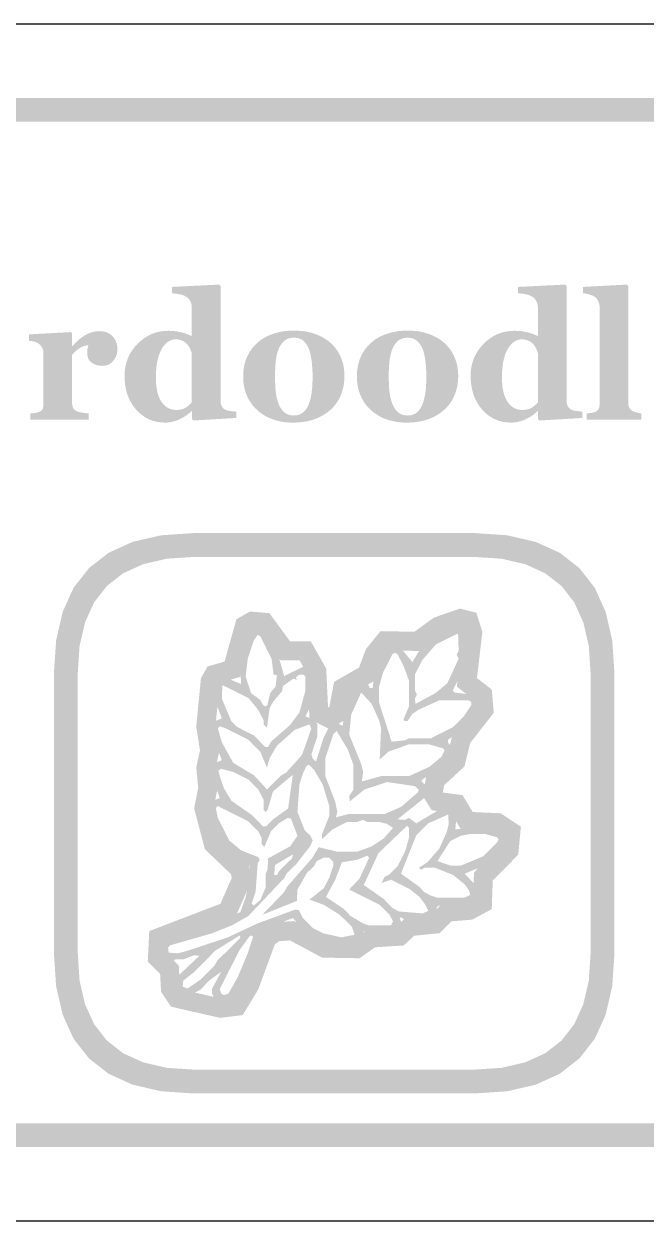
# Model space of a CAD drawing. Header units: millimetres. Extents: x 6 to 441, y 6 to 299.
# Drawn here: x 164.8 to 175.23, y 45.96 to 66.04 of the extents above; entities that cross this region are included whole.
import ezdxf

# ---------------------------------------------------------------- set-up
doc = ezdxf.new("R2010")
doc.units = ezdxf.units.MM
doc.layers.add('CUT', color=1, linetype='Continuous')
doc.layers.add('RASTER', color=7, linetype='Continuous')

msp = doc.modelspace()

# ---------------------------------------------------------------- hatches: boundary and pattern name
at = {"layer": 'RASTER'}
h = msp.add_hatch(color=7, dxfattribs=at)
h.paths.add_polyline_path([(139.2, 62.6), (139.234, 63.116), (139.337, 63.563), (139.509, 63.941), (139.75, 64.25), (140.059, 64.491), (140.438, 64.662), (140.884, 64.766), (141.4, 64.8), (198.6, 64.8), (199.116, 64.766), (199.563, 64.663), (199.941, 64.491), (200.25, 64.25), (200.491, 63.941), (200.663, 63.563), (200.766, 63.116), (200.8, 62.6), (200.8, 49.4), (200.766, 48.884), (200.663, 48.438), (200.491, 48.059), (200.25, 47.75), (199.941, 47.509), (199.563, 47.337), (199.116, 47.234), (198.6, 47.2), (141.4, 47.2), (140.884, 47.234), (140.438, 47.337), (140.059, 47.509), (139.75, 47.75), (139.509, 48.059), (139.337, 48.438), (139.234, 48.884), (139.2, 49.4)])
h.paths.add_polyline_path([(139.6, 62.6), (139.6, 49.4), (139.628, 48.978), (139.712, 48.613), (139.853, 48.303), (140.05, 48.05), (140.303, 47.853), (140.613, 47.713), (140.978, 47.628), (141.4, 47.6), (198.6, 47.6), (199.022, 47.628), (199.388, 47.713), (199.697, 47.853), (199.95, 48.05), (200.147, 48.303), (200.288, 48.613), (200.372, 48.978), (200.4, 49.4), (200.4, 62.6), (200.372, 63.022), (200.288, 63.387), (200.147, 63.697), (199.95, 63.95), (199.697, 64.147), (199.388, 64.288), (199.022, 64.372), (198.6, 64.4), (141.4, 64.4), (140.978, 64.372), (140.613, 64.288), (140.303, 64.147), (140.05, 63.95), (139.853, 63.697), (139.712, 63.387), (139.628, 63.022), (139.6, 62.6)], flags=0)
h = msp.add_hatch(color=7, dxfattribs=at)
h.paths.add_polyline_path([(168.359, 59.431), (167.637, 59.388), (167.615, 59.409), (167.615, 59.544), (167.605, 59.546), (167.586, 59.527), (167.566, 59.509), (167.544, 59.491), (167.521, 59.474), (167.496, 59.457), (167.469, 59.441), (167.441, 59.426), (167.411, 59.411), (167.38, 59.397), (167.35, 59.386), (167.319, 59.376), (167.288, 59.368), (167.257, 59.361), (167.226, 59.357), (167.195, 59.354), (167.164, 59.353), (167.092, 59.357), (167.023, 59.367), (166.957, 59.384), (166.894, 59.408), (166.835, 59.439), (166.779, 59.477), (166.726, 59.521), (166.676, 59.573), (166.631, 59.63), (166.592, 59.691), (166.559, 59.756), (166.532, 59.825), (166.511, 59.898), (166.496, 59.975), (166.487, 60.056), (166.484, 60.141), (166.488, 60.217), (166.498, 60.29), (166.515, 60.361), (166.538, 60.428), (166.568, 60.493), (166.605, 60.555), (166.649, 60.615), (166.699, 60.671), (166.754, 60.723), (166.812, 60.768), (166.873, 60.806), (166.936, 60.837), (167.002, 60.862), (167.072, 60.879), (167.143, 60.889), (167.218, 60.893), (167.248, 60.892), (167.277, 60.891), (167.306, 60.889), (167.335, 60.886), (167.363, 60.882), (167.39, 60.877), (167.417, 60.872), (167.444, 60.866), (167.47, 60.859), (167.494, 60.851), (167.517, 60.844), (167.539, 60.836), (167.559, 60.828), (167.578, 60.82), (167.596, 60.811), (167.612, 60.802), (167.612, 61.281), (167.612, 61.294), (167.611, 61.308), (167.609, 61.321), (167.607, 61.333), (167.604, 61.346), (167.6, 61.358), (167.595, 61.371), (167.59, 61.383), (167.585, 61.394), (167.578, 61.405), (167.572, 61.415), (167.565, 61.425), (167.557, 61.434), (167.549, 61.442), (167.541, 61.45), (167.532, 61.457), (167.52, 61.464), (167.508, 61.472), (167.494, 61.478), (167.481, 61.484), (167.466, 61.49), (167.451, 61.495), (167.435, 61.499), (167.418, 61.503), (167.401, 61.506), (167.384, 61.509), (167.367, 61.512), (167.35, 61.515), (167.333, 61.517), (167.316, 61.519), (167.298, 61.521), (167.281, 61.523), (167.281, 61.629), (168.072, 61.668), (168.094, 61.644), (168.094, 59.724), (168.095, 59.71), (168.095, 59.697), (168.097, 59.684), (168.099, 59.672), (168.101, 59.661), (168.105, 59.65), (168.108, 59.64), (168.113, 59.63), (168.117, 59.621), (168.123, 59.612), (168.129, 59.604), (168.137, 59.596), (168.144, 59.589), (168.153, 59.582), (168.162, 59.576), (168.172, 59.57), (168.18, 59.566), (168.189, 59.562), (168.199, 59.559), (168.21, 59.556), (168.221, 59.553), (168.234, 59.551), (168.248, 59.548), (168.262, 59.546), (168.276, 59.545), (168.29, 59.543), (168.303, 59.542), (168.316, 59.541), (168.328, 59.54), (168.339, 59.539), (168.35, 59.538), (168.359, 59.538)])
h.paths.add_polyline_path([(167.612, 59.692), (167.612, 60.519), (167.61, 60.528), (167.607, 60.536), (167.603, 60.545), (167.6, 60.555), (167.596, 60.564), (167.592, 60.574), (167.588, 60.584), (167.584, 60.594), (167.579, 60.604), (167.574, 60.614), (167.568, 60.624), (167.562, 60.634), (167.555, 60.643), (167.548, 60.653), (167.541, 60.662), (167.533, 60.671), (167.526, 60.679), (167.517, 60.686), (167.508, 60.694), (167.499, 60.7), (167.489, 60.707), (167.478, 60.714), (167.467, 60.72), (167.455, 60.726), (167.442, 60.731), (167.43, 60.736), (167.416, 60.74), (167.403, 60.743), (167.389, 60.746), (167.374, 60.748), (167.359, 60.749), (167.344, 60.749), (167.308, 60.747), (167.274, 60.739), (167.242, 60.726), (167.211, 60.708), (167.182, 60.684), (167.154, 60.656), (167.128, 60.622), (167.104, 60.584), (167.082, 60.54), (167.063, 60.492), (167.047, 60.44), (167.034, 60.384), (167.023, 60.323), (167.016, 60.259), (167.012, 60.19), (167.01, 60.116), (167.011, 60.087), (167.011, 60.058), (167.013, 60.031), (167.014, 60.004), (167.017, 59.977), (167.02, 59.952), (167.023, 59.927), (167.027, 59.903), (167.032, 59.88), (167.037, 59.857), (167.043, 59.835), (167.05, 59.813), (167.058, 59.792), (167.067, 59.771), (167.076, 59.751), (167.086, 59.731), (167.097, 59.712), (167.109, 59.694), (167.122, 59.678), (167.135, 59.662), (167.149, 59.647), (167.164, 59.634), (167.179, 59.621), (167.196, 59.609), (167.213, 59.599), (167.231, 59.59), (167.249, 59.583), (167.269, 59.577), (167.289, 59.572), (167.311, 59.568), (167.333, 59.566), (167.356, 59.566), (167.378, 59.566), (167.399, 59.568), (167.419, 59.57), (167.438, 59.574), (167.456, 59.579), (167.473, 59.585), (167.489, 59.592), (167.504, 59.6), (167.518, 59.609), (167.533, 59.619), (167.547, 59.629), (167.56, 59.64), (167.574, 59.652), (167.587, 59.664), (167.6, 59.678), (167.612, 59.692)], flags=0)
h = msp.add_hatch(color=7, dxfattribs=at)
h.paths.add_polyline_path([(174.163, 59.431), (173.441, 59.388), (173.419, 59.409), (173.419, 59.544), (173.409, 59.546), (173.39, 59.527), (173.37, 59.509), (173.348, 59.491), (173.324, 59.474), (173.299, 59.457), (173.273, 59.441), (173.244, 59.426), (173.215, 59.411), (173.184, 59.397), (173.153, 59.386), (173.123, 59.376), (173.092, 59.368), (173.061, 59.361), (173.03, 59.357), (172.999, 59.354), (172.968, 59.353), (172.895, 59.357), (172.826, 59.367), (172.76, 59.384), (172.698, 59.408), (172.639, 59.439), (172.582, 59.477), (172.53, 59.521), (172.48, 59.573), (172.435, 59.63), (172.396, 59.691), (172.363, 59.756), (172.336, 59.825), (172.315, 59.898), (172.3, 59.975), (172.291, 60.056), (172.288, 60.141), (172.291, 60.217), (172.301, 60.29), (172.318, 60.361), (172.342, 60.428), (172.372, 60.493), (172.409, 60.555), (172.452, 60.615), (172.503, 60.671), (172.558, 60.723), (172.616, 60.768), (172.676, 60.806), (172.74, 60.837), (172.806, 60.862), (172.875, 60.879), (172.947, 60.889), (173.022, 60.893), (173.052, 60.892), (173.081, 60.891), (173.11, 60.889), (173.138, 60.886), (173.166, 60.882), (173.194, 60.877), (173.221, 60.872), (173.248, 60.866), (173.273, 60.859), (173.298, 60.851), (173.321, 60.844), (173.342, 60.836), (173.363, 60.828), (173.382, 60.82), (173.4, 60.811), (173.416, 60.802), (173.416, 61.281), (173.416, 61.294), (173.415, 61.308), (173.413, 61.321), (173.411, 61.333), (173.407, 61.346), (173.404, 61.358), (173.399, 61.371), (173.394, 61.383), (173.388, 61.394), (173.382, 61.405), (173.376, 61.415), (173.368, 61.425), (173.361, 61.434), (173.353, 61.442), (173.344, 61.45), (173.335, 61.457), (173.324, 61.464), (173.311, 61.472), (173.298, 61.478), (173.284, 61.484), (173.27, 61.49), (173.255, 61.495), (173.239, 61.499), (173.222, 61.503), (173.205, 61.506), (173.188, 61.509), (173.171, 61.512), (173.154, 61.515), (173.136, 61.517), (173.119, 61.519), (173.102, 61.521), (173.085, 61.523), (173.085, 61.629), (173.876, 61.668), (173.898, 61.644), (173.898, 59.724), (173.898, 59.71), (173.899, 59.697), (173.901, 59.684), (173.903, 59.672), (173.905, 59.661), (173.908, 59.65), (173.912, 59.64), (173.916, 59.63), (173.921, 59.621), (173.927, 59.612), (173.933, 59.604), (173.94, 59.596), (173.948, 59.589), (173.956, 59.582), (173.966, 59.576), (173.976, 59.57), (173.984, 59.566), (173.993, 59.562), (174.003, 59.559), (174.013, 59.556), (174.025, 59.553), (174.038, 59.551), (174.051, 59.548), (174.066, 59.546), (174.08, 59.545), (174.094, 59.543), (174.107, 59.542), (174.12, 59.541), (174.132, 59.54), (174.143, 59.539), (174.153, 59.538), (174.163, 59.538)])
h.paths.add_polyline_path([(173.416, 59.692), (173.416, 60.519), (173.413, 60.528), (173.41, 60.536), (173.407, 60.545), (173.404, 60.555), (173.4, 60.564), (173.396, 60.574), (173.392, 60.584), (173.387, 60.594), (173.383, 60.604), (173.377, 60.614), (173.372, 60.624), (173.366, 60.634), (173.359, 60.643), (173.352, 60.653), (173.345, 60.662), (173.337, 60.671), (173.329, 60.679), (173.321, 60.686), (173.312, 60.694), (173.303, 60.7), (173.293, 60.707), (173.282, 60.714), (173.271, 60.72), (173.259, 60.726), (173.246, 60.731), (173.233, 60.736), (173.22, 60.74), (173.206, 60.743), (173.192, 60.746), (173.178, 60.748), (173.163, 60.749), (173.148, 60.749), (173.112, 60.747), (173.078, 60.739), (173.046, 60.726), (173.015, 60.708), (172.985, 60.684), (172.958, 60.656), (172.932, 60.622), (172.908, 60.584), (172.886, 60.54), (172.867, 60.492), (172.851, 60.44), (172.837, 60.384), (172.827, 60.323), (172.82, 60.259), (172.815, 60.19), (172.814, 60.116), (172.814, 60.087), (172.815, 60.058), (172.816, 60.031), (172.818, 60.004), (172.821, 59.977), (172.823, 59.952), (172.827, 59.927), (172.831, 59.903), (172.835, 59.88), (172.841, 59.857), (172.847, 59.835), (172.854, 59.813), (172.862, 59.792), (172.87, 59.771), (172.88, 59.751), (172.89, 59.731), (172.901, 59.712), (172.913, 59.694), (172.925, 59.678), (172.939, 59.662), (172.953, 59.647), (172.967, 59.634), (172.983, 59.621), (172.999, 59.609), (173.016, 59.599), (173.034, 59.59), (173.053, 59.583), (173.073, 59.577), (173.093, 59.572), (173.114, 59.568), (173.137, 59.566), (173.16, 59.566), (173.182, 59.566), (173.202, 59.568), (173.222, 59.57), (173.241, 59.574), (173.259, 59.579), (173.276, 59.585), (173.292, 59.592), (173.308, 59.6), (173.322, 59.609), (173.336, 59.619), (173.35, 59.629), (173.364, 59.64), (173.377, 59.652), (173.391, 59.664), (173.403, 59.678), (173.416, 59.692)], flags=0)
for points in [[(175.15, 59.4), (174.232, 59.4), (174.232, 59.507), (174.241, 59.508), (174.251, 59.508), (174.26, 59.509), (174.269, 59.51), (174.279, 59.511), (174.288, 59.512), (174.297, 59.513), (174.306, 59.514), (174.315, 59.515), (174.323, 59.517), (174.332, 59.518), (174.34, 59.52), (174.348, 59.522), (174.355, 59.524), (174.363, 59.526), (174.37, 59.529), (174.381, 59.534), (174.391, 59.539), (174.401, 59.544), (174.409, 59.55), (174.416, 59.557), (174.423, 59.564), (174.429, 59.571), (174.433, 59.579), (174.437, 59.588), (174.441, 59.597), (174.444, 59.607), (174.446, 59.618), (174.448, 59.629), (174.449, 59.641), (174.45, 59.653), (174.45, 59.667), (174.45, 61.29), (174.45, 61.303), (174.449, 61.317), (174.447, 61.33), (174.445, 61.343), (174.441, 61.356), (174.437, 61.369), (174.433, 61.381), (174.427, 61.393), (174.422, 61.404), (174.415, 61.415), (174.408, 61.425), (174.401, 61.435), (174.393, 61.444), (174.385, 61.452), (174.376, 61.459), (174.367, 61.465), (174.359, 61.47), (174.35, 61.475), (174.341, 61.48), (174.33, 61.484), (174.318, 61.489), (174.306, 61.493), (174.292, 61.498), (174.278, 61.502), (174.263, 61.506), (174.249, 61.51), (174.236, 61.513), (174.222, 61.516), (174.209, 61.518), (174.197, 61.52), (174.185, 61.522), (174.173, 61.523), (174.173, 61.629), (174.91, 61.668), (174.932, 61.644), (174.932, 59.686), (174.932, 59.672), (174.933, 59.66), (174.935, 59.648), (174.937, 59.637), (174.94, 59.626), (174.943, 59.616), (174.947, 59.606), (174.951, 59.598), (174.956, 59.59), (174.962, 59.582), (174.969, 59.575), (174.976, 59.568), (174.984, 59.561), (174.993, 59.555), (175.002, 59.55), (175.013, 59.545), (175.02, 59.542), (175.028, 59.539), (175.035, 59.536), (175.043, 59.533), (175.05, 59.53), (175.058, 59.527), (175.066, 59.524), (175.074, 59.522), (175.082, 59.519), (175.091, 59.517), (175.1, 59.515), (175.109, 59.513), (175.119, 59.511), (175.129, 59.509), (175.14, 59.508), (175.15, 59.507)], [(166.364, 60.585), (166.363, 60.558), (166.36, 60.531), (166.355, 60.505), (166.347, 60.481), (166.337, 60.456), (166.326, 60.433), (166.312, 60.411), (166.295, 60.39), (166.278, 60.37), (166.258, 60.353), (166.238, 60.338), (166.216, 60.326), (166.192, 60.317), (166.167, 60.311), (166.141, 60.307), (166.114, 60.305), (166.088, 60.306), (166.062, 60.309), (166.038, 60.313), (166.015, 60.319), (165.993, 60.326), (165.972, 60.336), (165.952, 60.347), (165.933, 60.359), (165.916, 60.374), (165.9, 60.39), (165.888, 60.407), (165.877, 60.426), (165.869, 60.447), (165.864, 60.47), (165.86, 60.494), (165.859, 60.519), (165.859, 60.532), (165.859, 60.543), (165.86, 60.554), (165.861, 60.565), (165.862, 60.574), (165.863, 60.583), (165.864, 60.591), (165.866, 60.599), (165.868, 60.606), (165.87, 60.613), (165.871, 60.62), (165.873, 60.627), (165.875, 60.633), (165.876, 60.64), (165.878, 60.646), (165.879, 60.652), (165.862, 60.651), (165.845, 60.648), (165.828, 60.644), (165.81, 60.639), (165.792, 60.633), (165.774, 60.625), (165.756, 60.616), (165.737, 60.606), (165.719, 60.594), (165.701, 60.582), (165.684, 60.568), (165.667, 60.554), (165.651, 60.539), (165.635, 60.523), (165.62, 60.506), (165.605, 60.488), (165.605, 59.684), (165.606, 59.672), (165.606, 59.66), (165.608, 59.648), (165.609, 59.637), (165.612, 59.627), (165.615, 59.617), (165.618, 59.608), (165.622, 59.599), (165.626, 59.591), (165.631, 59.583), (165.637, 59.576), (165.643, 59.569), (165.65, 59.563), (165.658, 59.557), (165.667, 59.551), (165.676, 59.546), (165.684, 59.543), (165.694, 59.539), (165.706, 59.535), (165.718, 59.532), (165.732, 59.528), (165.747, 59.525), (165.763, 59.522), (165.781, 59.519), (165.798, 59.517), (165.814, 59.514), (165.829, 59.512), (165.843, 59.511), (165.855, 59.509), (165.867, 59.508), (165.877, 59.507), (165.885, 59.507), (165.885, 59.4), (164.905, 59.4), (164.905, 59.507), (164.914, 59.508), (164.924, 59.509), (164.933, 59.509), (164.942, 59.51), (164.951, 59.511), (164.961, 59.513), (164.97, 59.514), (164.979, 59.515), (164.988, 59.516), (164.997, 59.518), (165.006, 59.519), (165.014, 59.521), (165.022, 59.523), (165.029, 59.525), (165.036, 59.527), (165.043, 59.529), (165.054, 59.533), (165.065, 59.538), (165.074, 59.543), (165.083, 59.549), (165.09, 59.556), (165.097, 59.563), (165.103, 59.571), (165.107, 59.579), (165.112, 59.587), (165.115, 59.597), (165.118, 59.607), (165.121, 59.618), (165.123, 59.629), (165.124, 59.641), (165.125, 59.653), (165.125, 59.667), (165.125, 60.519), (165.125, 60.532), (165.123, 60.545), (165.121, 60.557), (165.119, 60.569), (165.115, 60.581), (165.111, 60.592), (165.106, 60.603), (165.1, 60.614), (165.094, 60.624), (165.087, 60.633), (165.08, 60.643), (165.073, 60.651), (165.065, 60.659), (165.057, 60.667), (165.049, 60.674), (165.04, 60.68), (165.033, 60.685), (165.026, 60.689), (165.018, 60.693), (165.01, 60.696), (165.002, 60.7), (164.993, 60.703), (164.983, 60.707), (164.973, 60.71), (164.963, 60.712), (164.953, 60.715), (164.942, 60.717), (164.931, 60.719), (164.92, 60.721), (164.908, 60.723), (164.897, 60.724), (164.885, 60.726), (164.885, 60.833), (165.583, 60.871), (165.605, 60.849), (165.605, 60.636), (165.611, 60.636), (165.637, 60.665), (165.663, 60.692), (165.689, 60.717), (165.716, 60.741), (165.743, 60.763), (165.77, 60.784), (165.798, 60.803), (165.826, 60.82), (165.854, 60.836), (165.883, 60.849), (165.912, 60.861), (165.942, 60.87), (165.972, 60.877), (166.002, 60.883), (166.032, 60.886), (166.063, 60.887), (166.096, 60.886), (166.127, 60.882), (166.157, 60.875), (166.185, 60.866), (166.212, 60.854), (166.237, 60.839), (166.26, 60.822), (166.281, 60.803), (166.301, 60.781), (166.318, 60.757), (166.332, 60.733), (166.344, 60.706), (166.353, 60.678), (166.359, 60.649), (166.363, 60.618), (166.364, 60.585)]]:
    msp.add_hatch(color=7, dxfattribs=at).paths.add_polyline_path(points)
h = msp.add_hatch(color=7, dxfattribs=at)
h.paths.add_polyline_path([(169.95, 60.68), (169.976, 60.654), (170.001, 60.627), (170.024, 60.599), (170.046, 60.569), (170.066, 60.538), (170.084, 60.506), (170.101, 60.473), (170.116, 60.439), (170.129, 60.403), (170.141, 60.367), (170.151, 60.33), (170.159, 60.292), (170.165, 60.254), (170.169, 60.214), (170.172, 60.175), (170.173, 60.134), (170.172, 60.094), (170.169, 60.054), (170.165, 60.015), (170.159, 59.976), (170.151, 59.938), (170.141, 59.9), (170.13, 59.863), (170.116, 59.827), (170.102, 59.792), (170.085, 59.757), (170.067, 59.725), (170.047, 59.693), (170.026, 59.663), (170.003, 59.634), (169.978, 59.606), (169.952, 59.58), (169.922, 59.554), (169.891, 59.528), (169.859, 59.505), (169.825, 59.483), (169.79, 59.463), (169.753, 59.444), (169.715, 59.427), (169.676, 59.412), (169.635, 59.398), (169.592, 59.386), (169.549, 59.376), (169.504, 59.368), (169.457, 59.361), (169.409, 59.357), (169.36, 59.354), (169.309, 59.353), (169.264, 59.354), (169.221, 59.356), (169.179, 59.36), (169.137, 59.366), (169.096, 59.373), (169.057, 59.382), (169.018, 59.392), (168.98, 59.404), (168.943, 59.418), (168.907, 59.433), (168.872, 59.45), (168.838, 59.468), (168.806, 59.489), (168.774, 59.51), (168.743, 59.533), (168.714, 59.558), (168.687, 59.583), (168.661, 59.61), (168.637, 59.638), (168.614, 59.668), (168.593, 59.699), (168.573, 59.731), (168.555, 59.765), (168.538, 59.801), (168.523, 59.837), (168.51, 59.875), (168.499, 59.914), (168.49, 59.954), (168.483, 59.994), (168.478, 60.036), (168.475, 60.079), (168.474, 60.124), (168.475, 60.167), (168.477, 60.209), (168.482, 60.25), (168.488, 60.29), (168.496, 60.328), (168.505, 60.365), (168.517, 60.402), (168.53, 60.436), (168.545, 60.47), (168.562, 60.503), (168.58, 60.535), (168.601, 60.566), (168.623, 60.596), (168.646, 60.625), (168.672, 60.653), (168.699, 60.68), (168.727, 60.705), (168.757, 60.729), (168.788, 60.751), (168.82, 60.771), (168.854, 60.79), (168.89, 60.808), (168.928, 60.824), (168.967, 60.839), (169.007, 60.852), (169.048, 60.864), (169.091, 60.874), (169.135, 60.882), (169.18, 60.888), (169.226, 60.892), (169.273, 60.895), (169.322, 60.896), (169.372, 60.895), (169.421, 60.892), (169.469, 60.888), (169.515, 60.882), (169.559, 60.874), (169.602, 60.864), (169.643, 60.852), (169.683, 60.839), (169.721, 60.824), (169.758, 60.808), (169.794, 60.79), (169.828, 60.771), (169.86, 60.751), (169.892, 60.729), (169.922, 60.705), (169.95, 60.68)])
h.paths.add_polyline_path([(169.575, 59.665), (169.583, 59.686), (169.59, 59.708), (169.597, 59.732), (169.603, 59.756), (169.609, 59.781), (169.614, 59.808), (169.619, 59.836), (169.623, 59.864), (169.626, 59.894), (169.63, 59.925), (169.632, 59.958), (169.634, 59.991), (169.636, 60.026), (169.637, 60.062), (169.638, 60.099), (169.638, 60.137), (169.638, 60.163), (169.637, 60.19), (169.636, 60.218), (169.635, 60.247), (169.632, 60.276), (169.63, 60.307), (169.627, 60.339), (169.624, 60.371), (169.62, 60.403), (169.615, 60.434), (169.61, 60.462), (169.605, 60.489), (169.6, 60.514), (169.593, 60.538), (169.587, 60.559), (169.58, 60.579), (169.57, 60.602), (169.56, 60.623), (169.549, 60.643), (169.538, 60.662), (169.525, 60.679), (169.512, 60.695), (169.497, 60.71), (169.482, 60.724), (169.466, 60.737), (169.449, 60.747), (169.431, 60.756), (169.412, 60.764), (169.391, 60.77), (169.37, 60.774), (169.348, 60.776), (169.325, 60.777), (169.299, 60.776), (169.275, 60.773), (169.253, 60.769), (169.231, 60.763), (169.211, 60.755), (169.192, 60.745), (169.175, 60.733), (169.158, 60.72), (169.143, 60.705), (169.129, 60.689), (169.116, 60.672), (169.103, 60.654), (169.092, 60.635), (169.081, 60.615), (169.071, 60.594), (169.063, 60.572), (169.055, 60.551), (169.048, 60.528), (169.042, 60.505), (169.036, 60.481), (169.031, 60.456), (169.027, 60.431), (169.023, 60.404), (169.02, 60.376), (169.017, 60.348), (169.015, 60.32), (169.013, 60.291), (169.011, 60.262), (169.01, 60.233), (169.009, 60.203), (169.008, 60.173), (169.008, 60.143), (169.008, 60.104), (169.009, 60.066), (169.01, 60.031), (169.011, 59.997), (169.012, 59.965), (169.014, 59.934), (169.016, 59.905), (169.019, 59.878), (169.022, 59.852), (169.026, 59.826), (169.03, 59.8), (169.036, 59.773), (169.043, 59.747), (169.05, 59.721), (169.059, 59.694), (169.068, 59.668), (169.077, 59.646), (169.087, 59.625), (169.098, 59.605), (169.109, 59.587), (169.122, 59.569), (169.135, 59.553), (169.15, 59.538), (169.165, 59.525), (169.181, 59.512), (169.199, 59.501), (169.217, 59.492), (169.236, 59.485), (169.257, 59.479), (169.278, 59.475), (169.301, 59.473), (169.325, 59.472), (169.346, 59.473), (169.367, 59.475), (169.387, 59.479), (169.406, 59.484), (169.425, 59.491), (169.443, 59.499), (169.459, 59.509), (169.476, 59.521), (169.491, 59.534), (169.505, 59.548), (169.519, 59.564), (169.532, 59.581), (169.544, 59.6), (169.555, 59.62), (169.566, 59.642), (169.575, 59.665)], flags=0)
h = msp.add_hatch(color=7, dxfattribs=at)
h.paths.add_polyline_path([(171.857, 60.68), (171.884, 60.654), (171.908, 60.627), (171.932, 60.599), (171.953, 60.569), (171.973, 60.538), (171.991, 60.506), (172.008, 60.473), (172.023, 60.439), (172.036, 60.403), (172.048, 60.367), (172.058, 60.33), (172.066, 60.292), (172.072, 60.254), (172.077, 60.214), (172.079, 60.175), (172.08, 60.134), (172.079, 60.094), (172.077, 60.054), (172.072, 60.015), (172.066, 59.976), (172.058, 59.938), (172.048, 59.9), (172.037, 59.863), (172.024, 59.827), (172.009, 59.792), (171.992, 59.757), (171.974, 59.725), (171.954, 59.693), (171.933, 59.663), (171.91, 59.634), (171.885, 59.606), (171.859, 59.58), (171.829, 59.554), (171.798, 59.528), (171.766, 59.505), (171.732, 59.483), (171.697, 59.463), (171.66, 59.444), (171.622, 59.427), (171.583, 59.412), (171.542, 59.398), (171.5, 59.386), (171.456, 59.376), (171.411, 59.368), (171.364, 59.361), (171.316, 59.357), (171.267, 59.354), (171.216, 59.353), (171.172, 59.354), (171.128, 59.356), (171.086, 59.36), (171.044, 59.366), (171.004, 59.373), (170.964, 59.382), (170.925, 59.392), (170.887, 59.404), (170.85, 59.418), (170.814, 59.433), (170.779, 59.45), (170.745, 59.468), (170.713, 59.489), (170.681, 59.51), (170.651, 59.533), (170.621, 59.558), (170.594, 59.583), (170.568, 59.61), (170.544, 59.638), (170.521, 59.668), (170.5, 59.699), (170.48, 59.731), (170.462, 59.765), (170.445, 59.801), (170.43, 59.837), (170.417, 59.875), (170.406, 59.914), (170.397, 59.954), (170.39, 59.994), (170.385, 60.036), (170.382, 60.079), (170.381, 60.124), (170.382, 60.167), (170.384, 60.209), (170.389, 60.25), (170.395, 60.29), (170.403, 60.328), (170.413, 60.365), (170.424, 60.402), (170.437, 60.436), (170.452, 60.47), (170.469, 60.503), (170.487, 60.535), (170.508, 60.566), (170.53, 60.596), (170.554, 60.625), (170.579, 60.653), (170.606, 60.68), (170.634, 60.705), (170.664, 60.729), (170.695, 60.751), (170.727, 60.771), (170.762, 60.79), (170.797, 60.808), (170.835, 60.824), (170.874, 60.839), (170.914, 60.852), (170.956, 60.864), (170.998, 60.874), (171.042, 60.882), (171.087, 60.888), (171.133, 60.892), (171.181, 60.895), (171.229, 60.896), (171.28, 60.895), (171.328, 60.892), (171.376, 60.888), (171.422, 60.882), (171.466, 60.874), (171.509, 60.864), (171.55, 60.852), (171.59, 60.839), (171.628, 60.824), (171.665, 60.808), (171.701, 60.79), (171.735, 60.771), (171.768, 60.751), (171.799, 60.729), (171.829, 60.705), (171.857, 60.68)])
h.paths.add_polyline_path([(171.482, 59.665), (171.49, 59.686), (171.497, 59.708), (171.504, 59.732), (171.51, 59.756), (171.516, 59.781), (171.521, 59.808), (171.526, 59.836), (171.53, 59.864), (171.534, 59.894), (171.537, 59.925), (171.539, 59.958), (171.542, 59.991), (171.543, 60.026), (171.544, 60.062), (171.545, 60.099), (171.545, 60.137), (171.545, 60.163), (171.544, 60.19), (171.543, 60.218), (171.542, 60.247), (171.54, 60.276), (171.537, 60.307), (171.534, 60.339), (171.531, 60.371), (171.527, 60.403), (171.523, 60.434), (171.518, 60.462), (171.512, 60.489), (171.507, 60.514), (171.501, 60.538), (171.494, 60.559), (171.487, 60.579), (171.478, 60.602), (171.468, 60.623), (171.457, 60.643), (171.445, 60.662), (171.432, 60.679), (171.419, 60.695), (171.405, 60.71), (171.389, 60.724), (171.373, 60.737), (171.356, 60.747), (171.338, 60.756), (171.319, 60.764), (171.299, 60.77), (171.277, 60.774), (171.255, 60.776), (171.232, 60.777), (171.207, 60.776), (171.183, 60.773), (171.16, 60.769), (171.138, 60.763), (171.118, 60.755), (171.099, 60.745), (171.082, 60.733), (171.066, 60.72), (171.051, 60.705), (171.036, 60.689), (171.023, 60.672), (171.011, 60.654), (170.999, 60.635), (170.988, 60.615), (170.979, 60.594), (170.97, 60.572), (170.962, 60.551), (170.956, 60.528), (170.949, 60.505), (170.944, 60.481), (170.939, 60.456), (170.934, 60.431), (170.93, 60.404), (170.927, 60.376), (170.924, 60.348), (170.922, 60.32), (170.92, 60.291), (170.918, 60.262), (170.917, 60.233), (170.916, 60.203), (170.916, 60.173), (170.916, 60.143), (170.916, 60.104), (170.916, 60.066), (170.917, 60.031), (170.918, 59.997), (170.92, 59.965), (170.921, 59.934), (170.923, 59.905), (170.926, 59.878), (170.929, 59.852), (170.933, 59.826), (170.938, 59.8), (170.943, 59.773), (170.95, 59.747), (170.958, 59.721), (170.966, 59.694), (170.976, 59.668), (170.984, 59.646), (170.994, 59.625), (171.005, 59.605), (171.017, 59.587), (171.029, 59.569), (171.043, 59.553), (171.057, 59.538), (171.072, 59.525), (171.089, 59.512), (171.106, 59.501), (171.124, 59.492), (171.144, 59.485), (171.164, 59.479), (171.186, 59.475), (171.208, 59.473), (171.232, 59.472), (171.254, 59.473), (171.274, 59.475), (171.294, 59.479), (171.314, 59.484), (171.332, 59.491), (171.35, 59.499), (171.367, 59.509), (171.383, 59.521), (171.398, 59.534), (171.413, 59.548), (171.426, 59.564), (171.439, 59.581), (171.451, 59.6), (171.462, 59.62), (171.473, 59.642), (171.482, 59.665)], flags=0)
h = msp.add_hatch(color=7, dxfattribs=at)
h.paths.add_polyline_path([(165.3, 55.15), (165.337, 55.701), (165.447, 56.178), (165.63, 56.582), (165.888, 56.912), (166.218, 57.17), (166.622, 57.353), (167.099, 57.463), (167.65, 57.5), (172.35, 57.5), (172.901, 57.463), (173.378, 57.353), (173.782, 57.17), (174.112, 56.913), (174.37, 56.582), (174.553, 56.178), (174.663, 55.701), (174.7, 55.15), (174.7, 50.45), (174.663, 49.899), (174.553, 49.422), (174.37, 49.018), (174.112, 48.688), (173.782, 48.43), (173.378, 48.247), (172.901, 48.137), (172.35, 48.1), (167.65, 48.1), (167.099, 48.137), (166.622, 48.247), (166.218, 48.43), (165.888, 48.688), (165.63, 49.018), (165.447, 49.422), (165.337, 49.899), (165.3, 50.45)])
h.paths.add_polyline_path([(165.7, 55.15), (165.7, 50.45), (165.73, 49.993), (165.822, 49.597), (165.974, 49.262), (166.188, 48.988), (166.462, 48.774), (166.797, 48.622), (167.193, 48.53), (167.65, 48.5), (172.35, 48.5), (172.807, 48.53), (173.203, 48.622), (173.538, 48.774), (173.813, 48.988), (174.026, 49.262), (174.178, 49.597), (174.27, 49.993), (174.3, 50.45), (174.3, 55.15), (174.27, 55.607), (174.178, 56.003), (174.026, 56.338), (173.813, 56.612), (173.538, 56.826), (173.203, 56.978), (172.807, 57.07), (172.35, 57.1), (167.65, 57.1), (167.193, 57.07), (166.797, 56.978), (166.462, 56.826), (166.188, 56.613), (165.974, 56.338), (165.822, 56.003), (165.73, 55.607), (165.7, 55.15)], flags=0)
h = msp.add_hatch(color=7, dxfattribs=at)
h.paths.add_polyline_path([(172.108, 56.234), (172.385, 56.163), (172.485, 55.842), (172.395, 55.067), (172.642, 54.876), (172.677, 54.486), (172.279, 53.976), (172.186, 53.586), (171.843, 53.269), (171.823, 53.155), (171.827, 53.148), (172.152, 53.104), (172.324, 52.821), (172.794, 52.8), (173.131, 52.575), (173.087, 52.106), (172.66, 51.673), (172.642, 51.192), (172.315, 51.016), (171.97, 50.988), (171.771, 50.789), (171.343, 50.746), (171.167, 50.583), (170.685, 50.552), (170.425, 50.368), (169.797, 50.379), (169.259, 50.667), (169.081, 50.656), (169.004, 50.599), (168.728, 49.848), (168.466, 49.415), (168.087, 49.368), (167.263, 49.556), (167.097, 49.805), (167.081, 50.105), (166.874, 50.312), (166.899, 50.824), (168.093, 51.282), (168.281, 51.712), (168.27, 51.779), (167.832, 52.197), (167.651, 52.884), (167.72, 53.231), (167.687, 53.566), (167.749, 53.858), (167.687, 54.253), (167.766, 55.068), (167.875, 55.261), (168.162, 55.345), (168.36, 56.053), (168.586, 56.184), (168.912, 56.157), (169.261, 55.683), (169.608, 55.683), (169.866, 55.228), (169.897, 54.582), (169.91, 54.575), (169.918, 54.58), (169.999, 55.005), (170.416, 55.243), (170.532, 55.554), (170.778, 55.855), (171.346, 55.844), (171.669, 56.08)])
h.paths.add_polyline_path([(172.122, 55.9), (171.82, 55.794), (171.448, 55.522), (170.928, 55.532), (170.814, 55.392), (170.676, 55.022), (170.285, 54.8), (170.206, 54.383), (169.927, 54.208), (169.586, 54.381), (169.55, 55.137), (169.421, 55.363), (169.1, 55.363), (168.741, 55.85), (168.66, 55.857), (168.633, 55.841), (168.423, 55.087), (168.089, 54.99), (168.078, 54.97), (168.01, 54.263), (168.075, 53.849), (168.01, 53.548), (168.044, 53.215), (167.979, 52.894), (168.119, 52.366), (168.569, 51.936), (168.612, 51.669), (168.332, 51.031), (167.209, 50.6), (167.201, 50.438), (167.394, 50.245), (167.412, 49.91), (167.459, 49.839), (168.104, 49.693), (168.273, 49.713), (168.438, 49.987), (168.736, 50.799), (168.967, 50.969), (169.329, 50.992), (169.88, 50.698), (170.326, 50.69), (170.574, 50.866), (171.033, 50.895), (171.204, 51.053), (171.625, 51.096), (171.827, 51.298), (172.222, 51.33), (172.329, 51.387), (172.345, 51.809), (172.779, 52.25), (172.795, 52.415), (172.691, 52.484), (172.14, 52.509), (171.958, 52.807), (171.635, 52.851), (171.486, 53.09), (171.546, 53.431), (171.897, 53.755), (171.984, 54.119), (172.347, 54.583), (172.336, 54.708), (172.056, 54.924), (172.159, 55.812), (172.132, 55.898), (172.122, 55.9)], flags=0)
h = msp.add_hatch(color=7, dxfattribs=at)
h.paths.add_polyline_path([(168.66, 55.95), (168.793, 55.904), (168.927, 55.737), (169.05, 55.493), (169.161, 55.102), (169.484, 55.259), (169.561, 55.236), (169.618, 55.159), (169.618, 54.992), (169.651, 54.892), (169.585, 54.558), (169.518, 54.425), (169.661, 54.368), (169.718, 54.291), (169.718, 54.091), (169.618, 53.79), (169.641, 53.714), (169.695, 53.667), (169.818, 54.057), (169.908, 54.234), (170.019, 54.325), (170.142, 54.268), (170.185, 54.558), (170.252, 54.759), (170.376, 54.969), (170.486, 54.992), (170.576, 54.949), (170.596, 54.902), (170.643, 54.902), (170.686, 55.193), (170.91, 55.603), (171.02, 55.66), (171.063, 55.637), (171.311, 55.336), (171.411, 55.503), (171.678, 55.77), (171.888, 55.894), (172.122, 55.96), (172.165, 55.937), (172.222, 55.86), (172.222, 55.493), (172.122, 55.126), (171.988, 54.859), (172.022, 54.825), (172.289, 54.792), (172.399, 54.735), (172.422, 54.592), (172.332, 54.415), (172.245, 54.335), (172.199, 54.248), (171.911, 54.034), (171.911, 53.981), (171.988, 53.891), (171.931, 53.714), (171.765, 53.547), (171.477, 53.366), (171.464, 53.333), (171.554, 53.256), (171.554, 53.156), (171.497, 53.046), (171.063, 52.699), (171.187, 52.689), (171.254, 52.722), (171.377, 52.632), (171.755, 52.856), (171.955, 52.889), (172.055, 52.789), (172.032, 52.532), (172.689, 52.555), (172.866, 52.465), (172.89, 52.321), (172.833, 52.211), (172.566, 51.944), (172.189, 51.787), (172.365, 51.597), (172.422, 51.487), (172.399, 51.343), (172.322, 51.287), (172.189, 51.253), (171.755, 51.253), (171.721, 51.22), (171.698, 51.076), (171.621, 51.019), (171.187, 51.019), (171.12, 51.053), (171.097, 51.043), (171.12, 50.986), (171.097, 50.843), (170.953, 50.786), (170.486, 50.819), (170.443, 50.662), (170.352, 50.619), (169.918, 50.619), (169.785, 50.652), (169.541, 50.776), (169.307, 51.043), (168.793, 50.843), (168.616, 50.285), (168.393, 49.774), (168.326, 49.674), (168.216, 49.617), (168.116, 49.617), (168.005, 49.674), (167.949, 49.784), (167.949, 49.851), (168.106, 50.141), (167.905, 49.995), (167.758, 49.841), (167.581, 49.751), (167.481, 49.751), (167.391, 49.794), (167.348, 49.884), (167.371, 50.061), (167.738, 50.409), (167.648, 50.419), (167.481, 50.352), (167.348, 50.352), (167.281, 50.318), (167.137, 50.409), (167.114, 50.619), (167.137, 50.662), (167.248, 50.719), (167.949, 50.919), (168.426, 51.143), (168.516, 51.387), (168.583, 51.721), (168.583, 51.921), (168.339, 52.044), (168.139, 52.245), (167.982, 52.522), (167.915, 52.755), (167.939, 52.999), (168.082, 53.056), (167.949, 53.423), (167.949, 53.59), (167.972, 53.634), (168.116, 53.69), (167.949, 54.124), (167.949, 54.291), (167.972, 54.335), (168.116, 54.391), (168.015, 54.658), (167.992, 54.902), (168.015, 54.992), (168.082, 55.059), (168.216, 55.059), (168.439, 54.969), (168.416, 55.393), (168.483, 55.66), (168.606, 55.904)])
h.paths.add_polyline_path([(172.078, 55.817), (171.711, 55.637), (171.477, 55.37), (171.354, 55.126), (171.354, 54.859), (171.387, 54.792), (171.354, 54.725), (171.364, 54.635), (171.698, 54.815), (171.898, 54.982), (172.088, 55.393), (172.055, 55.46), (172.088, 55.526)], flags=0)
h.paths.add_polyline_path([(168.717, 55.794), (168.65, 55.693), (168.55, 55.393), (168.516, 55.092), (168.606, 54.815), (168.76, 54.702), (168.807, 54.615), (168.85, 54.592), (168.883, 54.625), (168.927, 54.815), (169.017, 54.925), (169.04, 55.116), (168.984, 55.126), (168.95, 55.393), (168.76, 55.77)], flags=0)
h.paths.add_polyline_path([(171.02, 55.493), (170.977, 55.47), (170.82, 55.159), (170.753, 54.925), (170.753, 54.658), (170.963, 54.001), (171.187, 54.024), (171.254, 54.057), (171.621, 54.057), (171.998, 54.248), (172.165, 54.415), (172.299, 54.615), (172.299, 54.668), (172.255, 54.692), (171.755, 54.692), (171.411, 54.535), (171.311, 54.468), (171.23, 54.348), (171.177, 54.348), (171.164, 54.381), (171.254, 54.592), (171.254, 55.026), (171.164, 55.269), (171.063, 55.47)], flags=0)
h.paths.add_polyline_path([(169.418, 55.126), (169.361, 55.082), (169.374, 55.036), (169.317, 55.059), (169.141, 54.936), (169.127, 54.849), (168.974, 54.668), (168.917, 54.558), (168.873, 54.234), (168.817, 54.291), (168.817, 54.358), (168.727, 54.535), (168.56, 54.735), (168.126, 54.949), (168.116, 54.725), (168.273, 54.348), (168.373, 54.248), (168.66, 54.101), (168.84, 53.914), (168.893, 53.914), (168.94, 54.001), (169.261, 54.281), (169.418, 54.491), (169.518, 54.859), (169.518, 55.092), (169.484, 55.126)], flags=0)
h.paths.add_polyline_path([(170.453, 54.825), (170.286, 54.458), (170.252, 54.124), (170.453, 53.623), (170.486, 53.49), (170.463, 53.333), (170.786, 53.423), (171.254, 53.423), (171.598, 53.58), (171.798, 53.747), (171.855, 53.857), (171.821, 53.891), (171.588, 53.957), (171.254, 53.957), (170.91, 53.834), (170.763, 53.7), (170.786, 54.224), (170.753, 54.358), (170.629, 54.635)], flags=0)
h.paths.add_polyline_path([(169.585, 54.291), (169.341, 54.201), (169.04, 53.934), (168.917, 53.724), (168.873, 53.567), (168.76, 53.834), (168.56, 54.034), (168.182, 54.224), (168.082, 54.258), (168.049, 54.224), (168.116, 53.991), (168.306, 53.647), (168.66, 53.433), (168.873, 53.2), (169.107, 53.433), (169.194, 53.48), (169.461, 53.78), (169.618, 54.224)], flags=0)
h.paths.add_polyline_path([(170.042, 54.181), (169.985, 54.124), (169.852, 53.724), (169.852, 53.423), (170.019, 52.989), (170.052, 52.822), (170.029, 52.732), (170.252, 52.789), (170.853, 52.789), (171.13, 52.912), (171.397, 53.146), (171.421, 53.189), (171.354, 53.256), (170.887, 53.323), (170.509, 53.2), (170.262, 52.999), (170.252, 53.089), (170.319, 53.189), (170.319, 53.623), (170.229, 53.867)], flags=0)
h.paths.add_polyline_path([(169.575, 53.613), (169.541, 53.6), (169.484, 53.49), (169.418, 53.29), (169.384, 52.822), (169.508, 52.512), (169.595, 52.432), (169.641, 52.345), (169.595, 52.245), (169.361, 51.944), (169.207, 51.797), (169.161, 51.711), (168.56, 51.076), (168.283, 50.919), (167.949, 50.786), (167.248, 50.585), (167.214, 50.552), (167.224, 50.462), (167.381, 50.452), (167.515, 50.485), (168.216, 50.719), (168.717, 50.953), (169.351, 51.186), (169.408, 51.176), (169.474, 51.043), (169.641, 50.876), (169.818, 50.786), (170.119, 50.719), (170.342, 50.762), (170.296, 50.896), (170.095, 51.096), (169.828, 51.263), (169.585, 51.353), (169.828, 51.544), (169.918, 51.721), (169.985, 51.921), (169.985, 51.988), (169.918, 52.054), (169.818, 52.054), (169.708, 51.998), (169.661, 51.911), (169.541, 51.797), (169.384, 51.52), (169.374, 51.33), (168.793, 51.096), (169.161, 51.477), (169.207, 51.564), (169.628, 52.044), (169.741, 52.231), (170.052, 52.155), (170.386, 52.155), (170.629, 52.245), (170.83, 52.378), (170.987, 52.555), (170.887, 52.622), (170.753, 52.655), (170.553, 52.655), (170.486, 52.689), (170.386, 52.655), (170.219, 52.655), (169.975, 52.532), (169.795, 52.365), (169.795, 52.445), (169.918, 52.755), (169.918, 52.922), (169.808, 53.28), (169.661, 53.533)], flags=0)
h.paths.add_polyline_path([(168.106, 53.547), (168.059, 53.513), (168.082, 53.423), (168.149, 53.223), (168.273, 53.013), (168.626, 52.766), (168.807, 52.579), (168.86, 52.579), (168.974, 52.699), (169.227, 52.879), (169.307, 53.447), (168.974, 53.166), (168.883, 52.856), (168.85, 52.822), (168.817, 52.856), (168.817, 53.023), (168.727, 53.2), (168.56, 53.366), (168.316, 53.49)], flags=0)
h.paths.add_polyline_path([(168.049, 52.922), (168.015, 52.889), (168.049, 52.722), (168.239, 52.345), (168.439, 52.178), (168.727, 52.064), (168.75, 52.021), (168.717, 51.954), (168.683, 51.487), (168.616, 51.287), (168.65, 51.253), (168.76, 51.343), (168.85, 51.554), (168.85, 51.787), (168.883, 51.854), (168.893, 52.044), (169.261, 52.245), (169.384, 52.422), (169.274, 52.712), (169.217, 52.722), (169.074, 52.632), (168.94, 52.498), (168.827, 52.231), (168.783, 52.288), (168.783, 52.388), (168.727, 52.498), (168.56, 52.665)], flags=0)
h.paths.add_polyline_path([(171.911, 52.779), (171.578, 52.632), (171.377, 52.432), (171.12, 51.787), (171.431, 51.564), (171.511, 51.477), (171.621, 51.42), (171.721, 51.387), (172.189, 51.387), (172.279, 51.43), (172.265, 51.497), (172.199, 51.597), (171.998, 51.764), (171.688, 51.887), (171.521, 51.887), (171.454, 51.854), (171.421, 51.887), (171.564, 51.978), (171.765, 52.211), (171.888, 52.488), (171.921, 52.622)], flags=0)
h.paths.add_polyline_path([(171.22, 52.589), (170.743, 52.131), (170.496, 51.597), (170.83, 51.363), (170.977, 51.21), (171.087, 51.153), (171.487, 51.12), (171.578, 51.163), (171.531, 51.263), (171.431, 51.397), (171.264, 51.53), (170.953, 51.687), (170.796, 51.63), (170.843, 51.731), (170.93, 51.777), (171.063, 51.911), (171.187, 52.155), (171.254, 52.388), (171.254, 52.555)], flags=0)
h.paths.add_polyline_path([(172.289, 52.455), (172.122, 52.422), (171.945, 52.332), (171.731, 51.998), (171.955, 51.921), (172.122, 51.921), (172.499, 52.078), (172.733, 52.311), (172.756, 52.355), (172.733, 52.398), (172.522, 52.455)], flags=0)
h.paths.add_polyline_path([(169.307, 52.111), (169.007, 51.931), (168.994, 51.764), (169.04, 51.764), (169.074, 51.831), (169.294, 52.044)], flags=0)
h.paths.add_polyline_path([(170.553, 52.088), (170.386, 52.021), (170.129, 51.978), (170.019, 51.687), (169.862, 51.397), (170.162, 51.196), (170.276, 51.076), (170.486, 50.953), (170.586, 50.919), (170.953, 50.919), (170.987, 50.986), (170.93, 51.096), (170.763, 51.263), (170.252, 51.52), (170.429, 51.711), (170.586, 52.054)], flags=0)
h.paths.add_polyline_path([(168.416, 50.752), (168.005, 50.495), (167.658, 50.141), (167.471, 49.995), (167.458, 49.894), (167.538, 49.861), (167.758, 50.008), (167.992, 50.242), (168.039, 50.328), (168.426, 50.709)], flags=0)
h.paths.add_polyline_path([(168.616, 50.752), (168.573, 50.729), (168.406, 50.495), (168.082, 49.851), (168.106, 49.774), (168.149, 49.751), (168.226, 49.774), (168.383, 50.051), (168.55, 50.452), (168.64, 50.729)], flags=0)

# ---------------------------------------------------------------- linework, layer by layer
at = {"layer": 'CUT'}
for points in [[(140.999, 66.04), (199.001, 66.04)], [(199.001, 45.96), (140.999, 45.96)]]:
    msp.add_lwpolyline(points, dxfattribs=at)

doc.saveas('drawing.dxf')
